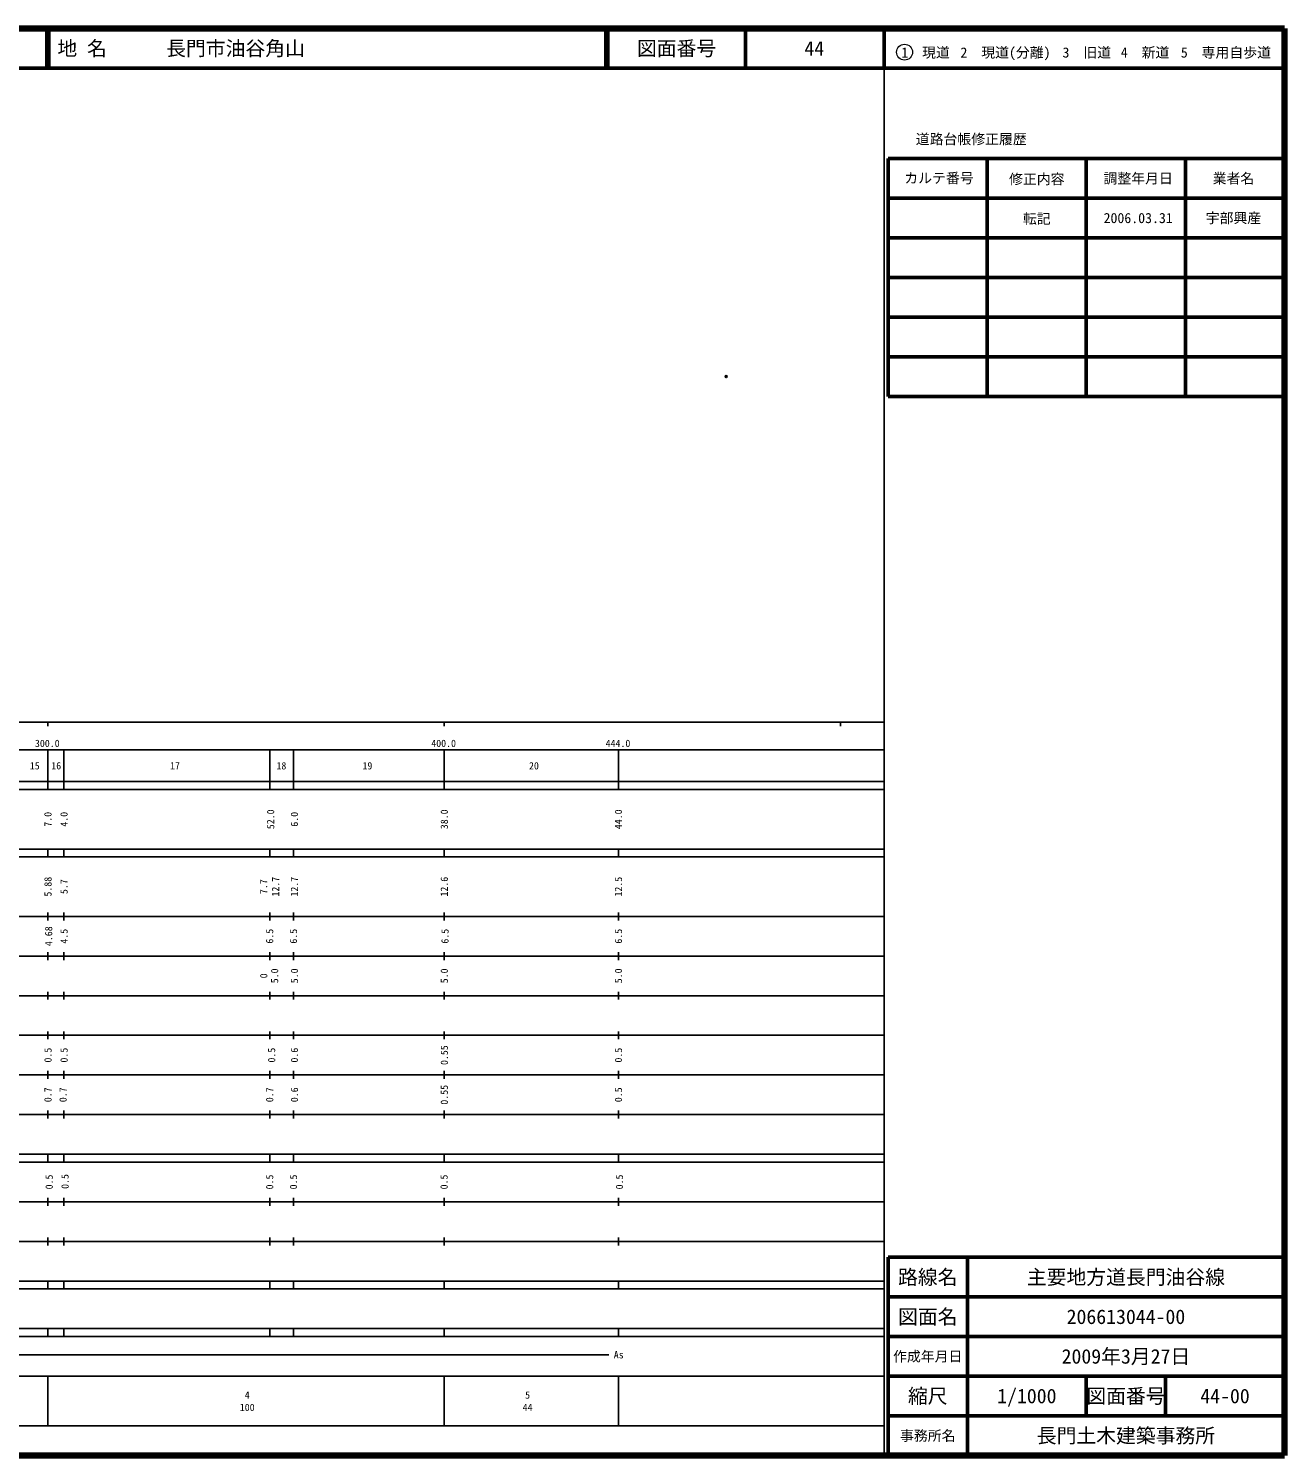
# Model space of a CAD drawing. Units: millimetres on the paper. Extents: x 40 to 680, y 20 to 380.
# Drawn here: x 363.1 to 680, y 20 to 380 of the extents above; entities that cross this region are included whole.
import ezdxf
from ezdxf.enums import TextEntityAlignment as Align

# ---------------------------------------------------------------- set-up
doc = ezdxf.new("R2010")
doc.units = ezdxf.units.MM
doc.header["$PDMODE"] = 32
doc.header["$PDSIZE"] = 0.5
doc.layers.add('M-OTRS', color=6, linetype='Continuous')
for name, color, linetype, lineweight in [('M-TTL', 2, 'Continuous', 140), ('M-TTL-BAND', 7, 'Continuous', 25), ('M-TTL-FRAM', 2, 'Continuous', 50), ('M-TTL-LINE', 7, 'Continuous', 50), ('M-TTL-TXT', 7, 'Continuous', 13)]:
    doc.layers.add(name, color=color, linetype=linetype, lineweight=lineweight)
doc.styles.add('ＭＳ ゴシック', font='')
doc.styles.get('ＭＳ ゴシック').set_extended_font_data('MS Gothic')

msp = doc.modelspace()

# ---------------------------------------------------------------- linework, layer by layer
at = {"layer": 'M-OTRS'}
msp.add_point((539.141, 292.205), dxfattribs=at)
at = {"layer": 'M-TTL'}
for p, q in [((680, 380), (40, 380)), ((680, 20), (680, 380)), ((40, 20), (680, 20))]:
    msp.add_line(p, q, dxfattribs=at)
at = {"layer": 'M-TTL-BAND'}
for p, q in [((579, 20), (579, 370)), ((40, 205), (579, 205)), ((368, 205), (368, 204)), ((468, 205), (468, 204)), ((568, 205), (568, 204)), ((68, 198), (579, 198)), ((368, 198), (368, 188)), ((372, 198), (372, 188)), ((424, 198), (424, 188)), ((430, 198), (430, 188)), ((468, 198), (468, 188)), ((512, 198), (512, 188)), ((40, 190), (579, 190)), ((40, 188), (579, 188)), ((40, 173), (579, 173)), ((368, 171), (368, 173)), ((372, 173), (372, 171)), ((424, 173), (424, 171)), ((430, 173), (430, 171)), ((468, 171), (468, 173)), ((512, 173), (512, 171)), ((40, 171), (579, 171)), ((40, 156), (579, 156)), ((368, 155), (368, 157)), ((372, 157), (372, 155)), ((424, 157), (424, 155)), ((430, 157), (430, 155)), ((468, 155), (468, 157)), ((512, 157), (512, 155)), ((46, 146), (579, 146)), ((368, 145), (368, 147)), ((372, 147), (372, 145)), ((424, 147), (424, 145)), ((430, 147), (430, 145)), ((468, 145), (468, 147)), ((512, 147), (512, 145)), ((368, 135), (368, 137)), ((372, 137), (372, 135)), ((424, 137), (424, 135)), ((430, 137), (430, 135)), ((468, 135), (468, 137)), ((512, 137), (512, 135)), ((52, 136), (579, 136)), ((46, 126), (579, 126)), ((368, 125), (368, 127)), ((372, 127), (372, 125)), ((424, 127), (424, 125)), ((430, 127), (430, 125)), ((468, 125), (468, 127)), ((512, 127), (512, 125)), ((52, 116), (579, 116)), ((368, 115), (368, 117)), ((372, 117), (372, 115)), ((424, 117), (424, 115)), ((430, 117), (430, 115)), ((468, 115), (468, 117)), ((512, 117), (512, 115)), ((46, 106), (579, 106)), ((368, 105), (368, 107)), ((372, 107), (372, 105)), ((424, 107), (424, 105)), ((430, 107), (430, 105)), ((468, 105), (468, 107)), ((512, 107), (512, 105)), ((40, 96), (579, 96)), ((40, 94), (579, 94)), ((368, 94), (368, 96)), ((372, 96), (372, 94)), ((424, 96), (424, 94)), ((430, 96), (430, 94)), ((468, 94), (468, 96)), ((512, 96), (512, 94)), ((49, 84), (579, 84)), ((368, 83), (368, 85)), ((372, 85), (372, 83)), ((424, 85), (424, 83)), ((430, 85), (430, 83)), ((468, 83), (468, 85)), ((512, 85), (512, 83)), ((40, 74), (579, 74)), ((368, 73), (368, 75)), ((372, 75), (372, 73)), ((424, 75), (424, 73)), ((430, 75), (430, 73)), ((468, 73), (468, 75)), ((512, 75), (512, 73)), ((40, 64), (579, 64)), ((40, 62), (579, 62)), ((368, 62), (368, 64)), ((372, 64), (372, 62)), ((424, 64), (424, 62)), ((430, 64), (430, 62)), ((468, 62), (468, 64)), ((512, 64), (512, 62)), ((40, 52), (579, 52)), ((368, 50), (368, 52)), ((372, 52), (372, 50)), ((424, 52), (424, 50)), ((430, 52), (430, 50)), ((468, 50), (468, 52)), ((512, 52), (512, 50)), ((40, 50), (579, 50)), ((70.805, 45.406), (509.556, 45.406)), ((40, 40), (579, 40)), ((368, 40), (368, 27.5)), ((468, 40), (468, 27.5)), ((512, 40), (512, 27.5)), ((68, 27.5), (579, 27.5))]:
    msp.add_line(p, q, dxfattribs=at)
at = {"layer": 'M-TTL-FRAM'}
for p, q in [((580, 347.197), (580, 287.197)), ((580, 347.197), (680, 347.197)), ((580, 287.197), (680, 287.197)), ((680, 70), (580, 70)), ((580, 70), (580, 20))]:
    msp.add_line(p, q, dxfattribs=at)
at = {"layer": 'M-TTL-LINE'}
for p, q in [((367.75, 380), (367.75, 370)), ((368.25, 380), (368.25, 370)), ((508.747, 380), (508.747, 370)), ((509.247, 380), (509.247, 370)), ((543.997, 380), (543.997, 370)), ((579, 380), (579, 370)), ((40, 370), (680, 370)), ((605, 347.197), (605, 287.197)), ((630, 347.197), (630, 287.197)), ((655, 347.197), (655, 287.197)), ((580, 337.197), (680, 337.197)), ((580, 327.197), (680, 327.197)), ((580, 317.197), (680, 317.197)), ((580, 307.197), (680, 307.197)), ((580, 297.197), (680, 297.197)), ((600, 70), (600, 20)), ((680, 60), (580, 60)), ((680, 50), (580, 50)), ((680, 40), (580, 40)), ((630, 40), (630, 30)), ((650, 40), (650, 30)), ((680, 30), (580, 30))]:
    msp.add_line(p, q, dxfattribs=at)
at = {"layer": 'M-TTL-TXT'}
msp.add_circle((584.147, 374.034), 2, dxfattribs=at)

# ---------------------------------------------------------------- texts
at = {"layer": 'M-TTL-BAND', "style": 'ＭＳ ゴシック'}
for s, p in [('300.0', (367.844, 198.195)), ('400.0', (467.844, 198.195)), ('444.0', (511.844, 198.195))]:
    msp.add_text(s, height=1.833, dxfattribs=at).set_placement(p, align=Align.BOTTOM_CENTER)
for s, p in [('15', (364.691, 194)), ('16', (370.095, 194)), ('17', (400.068, 194)), ('18', (426.917, 194)), ('19', (448.612, 194)), ('20', (490.632, 194)), ('As', (512.019, 45.406)), ('4', (418.288, 35.238)), ('5', (489.037, 35.238)), ('100', (418.288, 32.131)), ('44', (489.037, 32.131))]:
    msp.add_text(s, height=1.833, dxfattribs=at).set_placement(p, align=Align.MIDDLE_CENTER)
for s, p in [('7.0', (367.996, 180.5)), ('4.0', (372.059, 180.5)), ('52.0', (424.186, 180.5)), ('6.0', (430.186, 180.5)), ('38.0', (467.996, 180.5)), ('44.0', (511.939, 180.5)), ('5.88', (368.001, 163.5)), ('12.7', (425.436, 163.5)), ('12.7', (430.186, 163.5)), ('12.6', (468.001, 163.5)), ('12.5', (511.939, 163.5)), ('5.7', (372.059, 163.5)), ('7.7', (422.436, 163.5)), ('4.68', (368.178, 151)), ('4.5', (372.059, 151)), ('6.5', (423.936, 151)), ('6.5', (429.936, 151)), ('6.5', (468.178, 151)), ('6.5', (511.939, 151)), ('0', (422.436, 141)), ('5.0', (425.186, 141)), ('5.0', (430.186, 141)), ('5.0', (468.003, 141)), ('5.0', (511.939, 141)), ('0.5', (368.011, 121)), ('0.5', (372.059, 121)), ('0.5', (424.436, 121)), ('0.6', (430.186, 121)), ('0.55', (468.011, 121)), ('0.5', (511.939, 121)), ('0.7', (367.999, 111)), ('0.7', (371.809, 111)), ('0.7', (423.936, 111)), ('0.6', (430.186, 111)), ('0.55', (467.999, 111)), ('0.5', (511.939, 111)), ('0.5', (368.308, 89)), ('0.5', (372.309, 89.118)), ('0.5', (423.936, 89)), ('0.5', (429.936, 89)), ('0.5', (467.936, 89)), ('0.5', (512.189, 89))]:
    msp.add_text(s, height=1.833, rotation=90, dxfattribs=at).set_placement(p, align=Align.MIDDLE_CENTER)
at = {"layer": 'M-TTL-TXT', "style": 'ＭＳ ゴシック'}
msp.add_text('地 名      長門市油谷角山', height=3.666, dxfattribs=at).set_placement((370.38, 375), align=Align.MIDDLE_LEFT)
for s, height, p in [('図面番号', 3.666, (526.622, 375)), ('44', 3.666, (561.372, 375)), ('1\u3000現道', 2.566, (589.448, 373.958)), ('2\u3000現道(分離)', 2.566, (609.619, 373.958)), ('3\u3000旧道', 2.566, (630.121, 373.958)), ('4\u3000新道', 2.566, (644.824, 373.958)), ('5\u3000専用自歩道', 2.566, (665.228, 373.958)), ('道路台帳修正履歴', 2.566, (600.968, 352.113)), ('カルテ番号', 2.566, (592.839, 342.277)), ('修正内容', 2.566, (617.509, 342.023)), ('調整年月日', 2.566, (643.089, 342.197)), ('業者名', 2.566, (667.134, 342.197)), ('転記', 2.566, (617.509, 332.023)), ('2006.03.31', 2.566, (643.089, 332.197)), ('宇部興産', 2.566, (667.134, 332.197)), ('路線名', 3.666, (590, 65)), ('主要地方道長門油谷線', 3.666, (640, 65)), ('図面名', 3.666, (590, 55)), ('206613044-00', 3.666, (640, 55)), ('2009年3月27日', 3.666, (640, 45)), ('作成年月日', 2.566, (590, 45)), ('縮尺', 3.666, (590, 35)), ('1/1000', 3.666, (615, 35)), ('図面番号', 3.666, (640, 35)), ('44-00', 3.666, (665, 35)), ('事務所名', 2.566, (590, 25)), ('長門土木建築事務所', 3.666, (640, 25))]:
    msp.add_text(s, height=height, dxfattribs=at).set_placement(p, align=Align.MIDDLE_CENTER)

doc.saveas('drawing.dxf')
